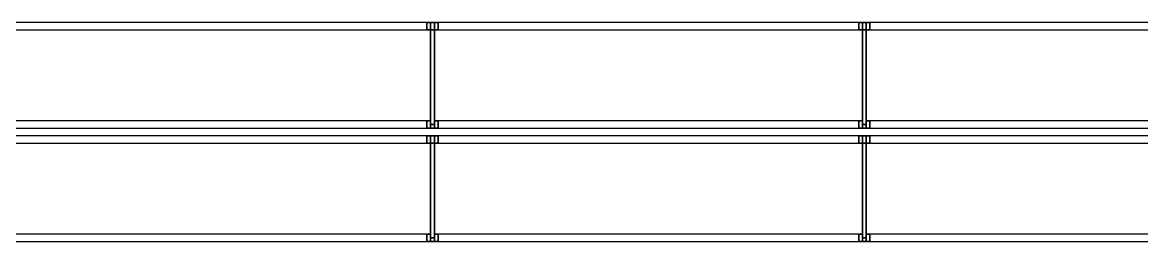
# Model space of a CAD drawing. Header units: millimetres. Extents: x 298 to 399, y 221 to 238.
# Drawn here: x 312.93 to 319.29, y 230.68 to 231.93 of the extents above; entities that cross this region are included whole.
import ezdxf

# ---------------------------------------------------------------- set-up
doc = ezdxf.new("R2010")
doc.units = ezdxf.units.MM
doc.layers.add('diagonal s1000', color=5, linetype='Continuous')

# ---------------------------------------------------------------- blocks, each defined once
blk = doc.blocks.new('A$C7a458910')
at = {"layer": 'diagonal s1000', "color": 142}
for points in [[(0.0264, -2.249), (0.0264, -2.2913), (0.0052, -2.2913), (0.0052, -2.249)], [(0.0475, -2.249), (0.0475, -2.2913), (0.0263, -2.2913), (0.0263, -2.249)], [(0.0687, -2.249), (0.0687, -2.2913), (0.0475, -2.2913), (0.0475, -2.249)], [(2.4576, -2.249), (2.4576, -2.2913), (0.0687, -2.2913), (0.0687, -2.249)], [(2.4576, -2.249), (2.4576, -2.2913), (2.4788, -2.2913), (2.4788, -2.249)], [(2.4788, -2.249), (2.4788, -2.2913), (2.4999, -2.2913), (2.4999, -2.249)], [(2.4999, -2.249), (2.4999, -2.2913), (2.521, -2.2913), (2.521, -2.249)], [(0.0263, -2.8299), (0.0263, -2.2913), (0.0475, -2.2913), (0.0475, -2.8299)], [(2.4999, -2.8299), (2.4999, -2.2913), (2.4788, -2.2913), (2.4788, -2.8299)], [(0.0263, -2.8087), (0.0263, -2.851), (0.0052, -2.851), (0.0052, -2.8087)], [(0.0475, -2.8299), (0.0475, -2.851), (0.0264, -2.851), (0.0264, -2.8299)], [(0.0687, -2.8087), (0.0687, -2.851), (0.0475, -2.851), (0.0475, -2.8087)], [(2.4576, -2.8087), (2.4576, -2.851), (0.0687, -2.851), (0.0687, -2.8087)], [(2.4576, -2.8087), (2.4576, -2.851), (2.4788, -2.851), (2.4788, -2.8087)], [(2.4788, -2.8299), (2.4788, -2.851), (2.4999, -2.851), (2.4999, -2.8299)], [(2.4999, -2.8087), (2.4999, -2.851), (2.521, -2.851), (2.521, -2.8087)]]:
    blk.add_lwpolyline(points, close=True, dxfattribs=at)

msp = doc.modelspace()

# ---------------------------------------------------------------- block references
at = {"linetype": 'ByBlock', "xscale": -1}
for p in [(315.3002, 234.1747), (317.7526, 234.1747), (320.205, 234.1747), (315.3002, 233.5294), (317.7526, 233.5294), (320.205, 233.5294)]:
    msp.add_blockref('A$C7a458910', p, dxfattribs=at)

doc.saveas('drawing.dxf')
